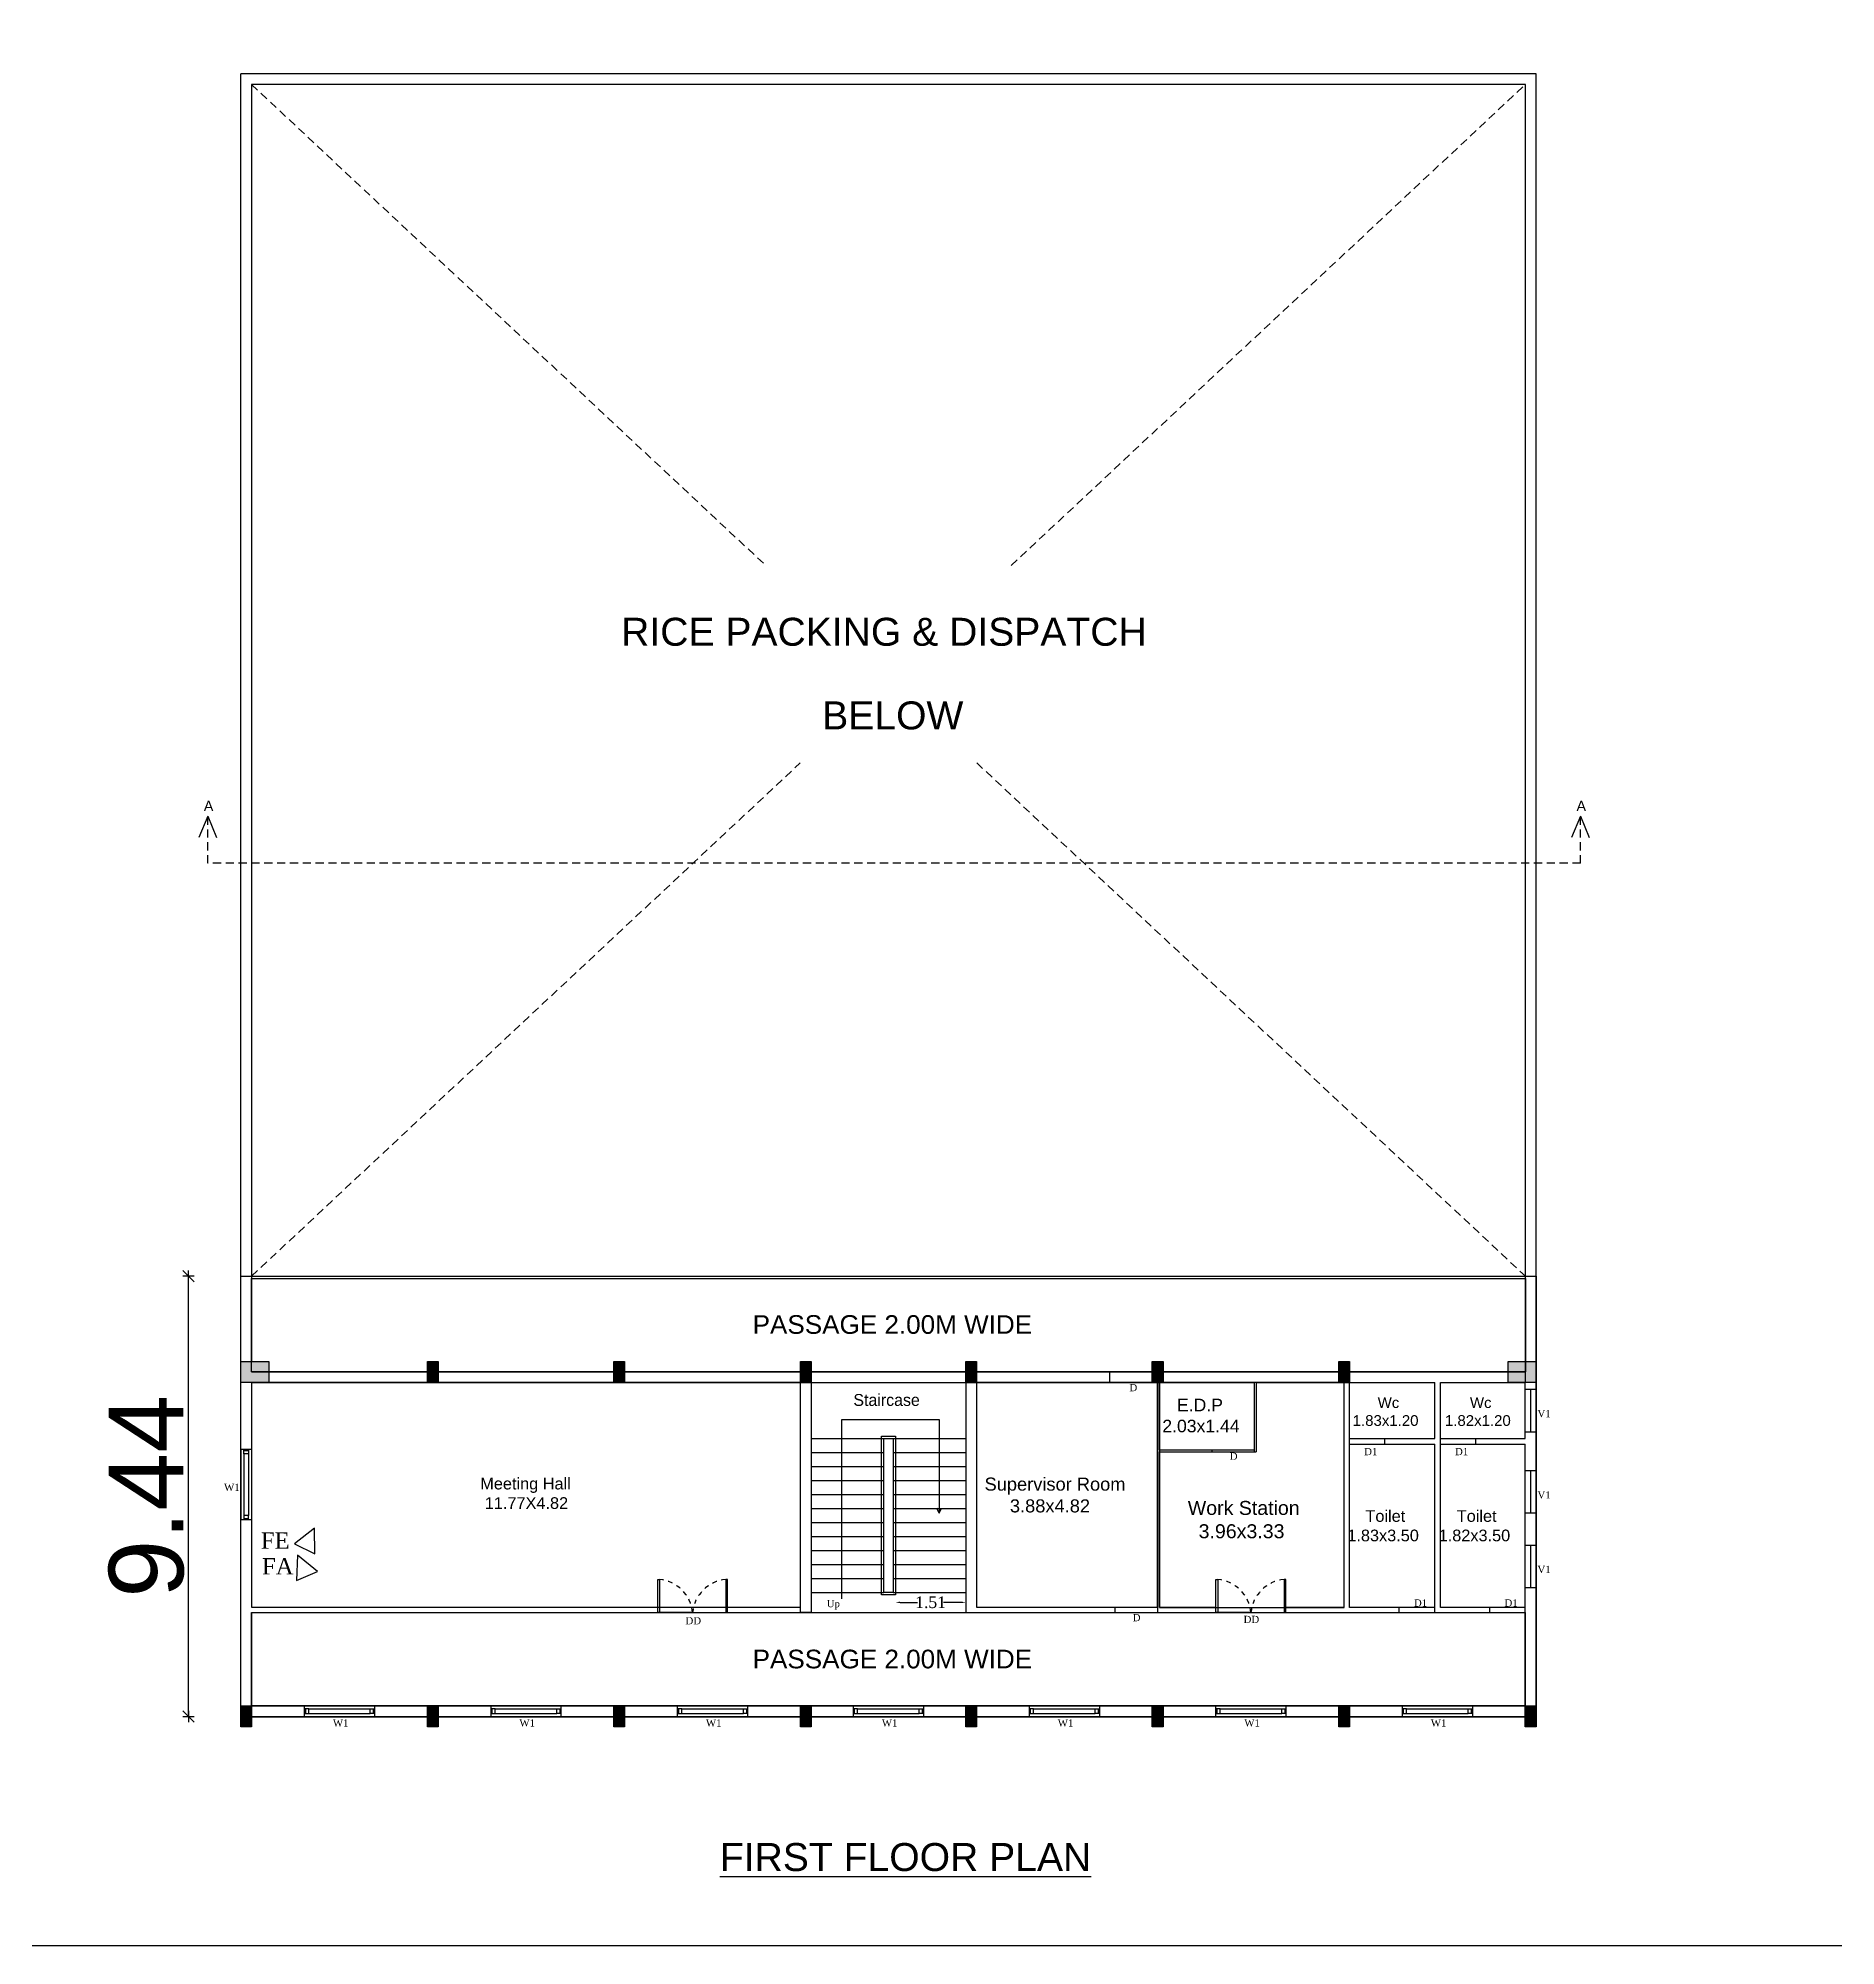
# Model space of a CAD drawing. Header units: metres. Extents: x 1422408 to 2565053, y 3723 to 80428.
# Drawn here: x 2267671.7 to 2267710.24, y 4174.05 to 4214.95 of the extents above; entities that cross this region are included whole.
import ezdxf

# ---------------------------------------------------------------- set-up
doc = ezdxf.new("R2010")
doc.units = ezdxf.units.M
doc.header["$LTSCALE"] = 3.5
doc.header["$MEASUREMENT"] = 0
doc.linetypes.add('HIDDEN', pattern=[0.375, 0.25, -0.125])
doc.layers.get('0').update_dxf_attribs({"linetype": 'CONTINUOUS'})
doc.layers.get('DEFPOINTS').update_dxf_attribs({"linetype": 'CONTINUOUS'})
for name, color, linetype in [('BLK_1_FLR_1_AC_ROOM_1', 117, 'CONTINUOUS'), ('BLK_1_FLR_1_AC_ROOM_2', 117, 'CONTINUOUS'), ('BLK_1_FLR_1_AC_ROOM_3', 117, 'CONTINUOUS'), ('BLK_1_FLR_1_BLT_UP_AREA', 1, 'CONTINUOUS'), ('BLK_1_FLR_1_EXIT_WIDTH_STAIR', 1, 'CONTINUOUS'), ('PATH_WAY', 4, 'CONTINUOUS')]:
    doc.layers.add(name, color=color, linetype=linetype)
doc.styles.add('ANAND', font='times.ttf')
doc.styles.add('ROOM TEXT 10.5', font='swisse.ttf')
doc.styles.add('style1', font='arial.ttf', dxfattribs={"height": 0.28})
doc.styles.add('style1jaya', font='times.ttf')
doc.styles.add('TEXT', font='stylu.ttf')
doc.dimstyles.new('STANDARD$0', dxfattribs={"dimtxt": 0.25, "dimasz": 0.1, "dimexe": 2, "dimexo": 2, "dimgap": 0, "dimtad": 0, "dimzin": 0, "dimdsep": 46, "dimtxsty": 'ANAND', "dimcen": 0.0625, "dimdle": 2.5, "dimse1": 1, "dimse2": 1, "dimclrd": 2, "dimclre": 9, "dimadec": 0, "dimazin": 0, "dimtfac": 1, "dimtix": 1, "dimtofl": 0, "dimtmove": 2, "dimatfit": 3, "dimldrblk": 'OBLIQUE', "dimfxl": 0, "dimtolj": 1, "dimtzin": 0, "dimarcsym": 0})

# ---------------------------------------------------------------- blocks, each defined once
blk = doc.blocks.new('ER')
for p, q in [((-3, -3), (3, 3)), ((-3, 0), (3, 0)), ((0, -3), (0, 3))]:
    blk.add_line(p, q)
blk = doc.blocks.new('*D674')
at = {"lineweight": -2, "ltscale": 0.05}
blk.add_line((2267674.92, 4179.005), (2267674.92, 4188.364), dxfattribs=at)
at = {"layer": 'DEFPOINTS', "color": 0, "ltscale": 0.05}
for p in [(2267674.92, 4188.404), (2267676.043, 4188.404), (2267676.043, 4178.965)]:
    blk.add_point(p, dxfattribs=at)
at = {"lineweight": -2, "ltscale": 0.05, "xscale": 0.04, "yscale": 0.04, "zscale": 0.04}
for p, rotation in [((2267674.92, 4188.404), 90), ((2267674.92, 4178.965), 270)]:
    blk.add_blockref('ER', p, dxfattribs=dict(at, rotation=rotation))
at = {"color": 0, "ltscale": 0.05, "insert": (2267674.023, 4183.684), "char_height": 0.28, "attachment_point": 5, "rotation": 90, "style": 'style1'}
blk.add_mtext('\\A1;{\\H5.7143x;9.44}', dxfattribs=at)
blk = doc.blocks.new('_DOT')
at = {"color": 0, "linetype": 'ByBlock'}
blk.add_line((-0.5, 0), (-1, 0), dxfattribs=at)
at = {"color": 0, "linetype": 'ByBlock', "const_width": 0.5}
blk.add_lwpolyline([(-0.25, 0, 1), (0.25, 0, 1)], format="xyb", close=True, dxfattribs=at)
blk = doc.blocks.new('*D643')
at = {"layer": 'BLK_1_FLR_1_EXIT_WIDTH_STAIR', "color": 2, "linetype": 'Continuous', "lineweight": -2, "ltscale": 400}
for p, q in [((2267690.178, 4181.411), (2267690.553, 4181.411)), ((2267691.486, 4181.411), (2267691.111, 4181.411))]:
    blk.add_line(p, q, dxfattribs=at)
at = {"layer": 'BLK_1_FLR_1_EXIT_WIDTH_STAIR', "color": 2, "ltscale": 400}
for points in [[(2267690.178, 4181.427), (2267690.178, 4181.394), (2267690.078, 4181.411)], [(2267691.486, 4181.427), (2267691.486, 4181.394), (2267691.586, 4181.411)]]:
    blk.add_solid(points, dxfattribs=at)
at = {"layer": 'DEFPOINTS', "color": 0, "ltscale": 400}
for p in [(2267690.078, 4181.625), (2267691.586, 4181.625), (2267691.586, 4181.411)]:
    blk.add_point(p, dxfattribs=at)
at = {"layer": 'BLK_1_FLR_1_EXIT_WIDTH_STAIR', "color": 0, "ltscale": 400, "insert": (2267690.832, 4181.411), "char_height": 0.25, "attachment_point": 5, "style": 'ANAND'}
blk.add_mtext('\\A1;1.51', dxfattribs=at)
blk = doc.blocks.new('_Oblique')
at = {"color": 0, "linetype": 'ByBlock', "lineweight": -2}
blk.add_line((-0.5, -0.5), (0.5, 0.5), dxfattribs=at)

msp = doc.modelspace()

# ---------------------------------------------------------------- hatches: boundary and pattern name
h = msp.add_hatch(color=256)
h.dxf.hatch_style = 1
h.paths.add_polyline_path([(2267676.04346, 4186.57384), (2267676.04346, 4186.12393), (2267676.64334, 4186.12393), (2267676.64334, 4186.57384)])
h = msp.add_hatch(color=256)
h.dxf.hatch_style = 1
h.paths.add_polyline_path([(2267680.04264, 4186.57384), (2267680.04264, 4186.12393), (2267680.2726, 4186.12393), (2267680.2726, 4186.57384)])
h = msp.add_hatch(color=256)
h.dxf.hatch_style = 1
h.paths.add_polyline_path([(2267684.04183, 4186.57384), (2267684.04183, 4186.12393), (2267684.27178, 4186.12393), (2267684.27178, 4186.57384)])
h = msp.add_hatch(color=256)
h.dxf.hatch_style = 1
h.paths.add_polyline_path([(2267688.04101, 4186.57384), (2267688.04101, 4186.12393), (2267688.27097, 4186.12393), (2267688.27097, 4186.57384)])
h = msp.add_hatch(color=256)
h.dxf.hatch_style = 1
h.paths.add_polyline_path([(2267691.58596, 4186.57384), (2267691.58596, 4186.12393), (2267691.81591, 4186.12393), (2267691.81591, 4186.57384)])
h = msp.add_hatch(color=256)
h.dxf.hatch_style = 1
h.paths.add_polyline_path([(2267695.58514, 4186.57384), (2267695.58514, 4186.12393), (2267695.81509, 4186.12393), (2267695.81509, 4186.57384)])
h = msp.add_hatch(color=256)
h.dxf.hatch_style = 1
h.paths.add_polyline_path([(2267699.58432, 4186.57384), (2267699.58432, 4186.12393), (2267699.81428, 4186.12393), (2267699.81428, 4186.57384)])
h = msp.add_hatch(color=256)
h.dxf.hatch_style = 1
h.paths.add_polyline_path([(2267703.21358, 4186.57384), (2267703.21358, 4186.12393), (2267703.81346, 4186.12393), (2267703.81346, 4186.57384)])
h = msp.add_hatch(color=256)
h.dxf.hatch_style = 1
h.paths.add_polyline_path([(2267676.04346, 4179.18994), (2267676.04346, 4178.74003), (2267676.27341, 4178.74003), (2267676.27341, 4179.18994)])
h = msp.add_hatch(color=256)
h.dxf.hatch_style = 1
h.paths.add_polyline_path([(2267680.04264, 4179.18994), (2267680.04264, 4178.74003), (2267680.2726, 4178.74003), (2267680.2726, 4179.18994)])
h = msp.add_hatch(color=256)
h.dxf.hatch_style = 1
h.paths.add_polyline_path([(2267684.04183, 4179.18994), (2267684.04183, 4178.74003), (2267684.27178, 4178.74003), (2267684.27178, 4179.18994)])
h = msp.add_hatch(color=256)
h.dxf.hatch_style = 1
h.paths.add_polyline_path([(2267688.04101, 4179.18994), (2267688.04101, 4178.74003), (2267688.27097, 4178.74003), (2267688.27097, 4179.18994)])
h = msp.add_hatch(color=256)
h.dxf.hatch_style = 1
h.paths.add_polyline_path([(2267691.58596, 4179.18994), (2267691.58596, 4178.74003), (2267691.81591, 4178.74003), (2267691.81591, 4179.18994)])
h = msp.add_hatch(color=256)
h.dxf.hatch_style = 1
h.paths.add_polyline_path([(2267695.58514, 4179.18994), (2267695.58514, 4178.74003), (2267695.81509, 4178.74003), (2267695.81509, 4179.18994)])
h = msp.add_hatch(color=256)
h.dxf.hatch_style = 1
h.paths.add_polyline_path([(2267699.58432, 4179.18994), (2267699.58432, 4178.74003), (2267699.81428, 4178.74003), (2267699.81428, 4179.18994)])
h = msp.add_hatch(color=256)
h.dxf.hatch_style = 1
h.paths.add_polyline_path([(2267703.58351, 4179.18994), (2267703.58351, 4178.74003), (2267703.81346, 4178.74003), (2267703.81346, 4179.18994)])

# ---------------------------------------------------------------- linework, layer by layer
for p, q in [((2267676.04346, 4178.95999), (2267676.04362, 4214.18008)), ((2267703.81362, 4214.18008), (2267676.04362, 4214.18008)), ((2267703.81362, 4180.07411), (2267703.81362, 4214.18008)), ((2267703.58367, 4213.95013), (2267676.27358, 4213.95013)), ((2267676.27358, 4213.95013), (2267676.27358, 4186.57384)), ((2267703.58367, 4186.12393), (2267703.58367, 4213.95013)), ((2267676.27358, 4188.40389), (2267703.58367, 4188.40389)), ((2267676.27358, 4188.35389), (2267703.58367, 4188.35389)), ((2267676.27358, 4186.35389), (2267703.58367, 4186.35389)), ((2267694.67514, 4186.12393), (2267694.67514, 4186.34889)), ((2267676.27341, 4186.12393), (2267676.27341, 4181.30492)), ((2267676.27358, 4186.12393), (2267694.67514, 4186.12393)), ((2267688.04101, 4181.18994), (2267688.04101, 4186.12393)), ((2267688.27097, 4186.12393), (2267691.58596, 4186.12393)), ((2267688.27097, 4186.12393), (2267688.27097, 4181.18994)), ((2267691.58596, 4186.12393), (2267691.58596, 4181.18994)), ((2267691.81591, 4186.12393), (2267691.81591, 4181.30492)), ((2267694.67514, 4186.12393), (2267695.58514, 4186.12393)), ((2267695.58514, 4186.12393), (2267697.77084, 4186.12393)), ((2267695.74255, 4184.68031), (2267695.74255, 4186.12394)), ((2267697.77084, 4186.12394), (2267697.77084, 4184.63785)), ((2267697.8133, 4186.12394), (2267697.8133, 4184.63785)), ((2267697.8133, 4186.12393), (2267701.64178, 4186.12393)), ((2267701.76178, 4186.12393), (2267703.58367, 4186.12393)), ((2267703.58351, 4184.92393), (2267703.58351, 4186.12393)), ((2267688.92533, 4181.4863), (2267688.92533, 4185.33125)), ((2267688.92533, 4185.33125), (2267691.01631, 4185.33125)), ((2267691.01631, 4185.33125), (2267691.01631, 4183.32638)), ((2267688.27097, 4184.92418), (2267689.82848, 4184.92418)), ((2267689.77849, 4181.57486), (2267689.77849, 4184.97417)), ((2267689.77849, 4184.97417), (2267690.07843, 4184.97417)), ((2267689.82848, 4181.62485), (2267689.82848, 4184.92418)), ((2267689.82848, 4184.92418), (2267690.02844, 4184.92418)), ((2267690.02844, 4184.92418), (2267691.58596, 4184.92418)), ((2267690.02844, 4184.92418), (2267690.02844, 4181.62485)), ((2267690.07843, 4184.97417), (2267690.07843, 4181.57486)), ((2267699.81428, 4184.92393), (2267701.64178, 4184.92393)), ((2267699.81428, 4184.80393), (2267701.64178, 4184.80393)), ((2267701.76178, 4184.92393), (2267703.58351, 4184.92393)), ((2267701.76178, 4184.80393), (2267703.58351, 4184.80393)), ((2267703.58351, 4179.18994), (2267703.58351, 4184.80393)), ((2267676.27341, 4184.68595), (2267676.04346, 4184.68595)), ((2267676.10861, 4184.59659), (2267676.10861, 4183.27561)), ((2267676.20826, 4184.59659), (2267676.20826, 4183.27561)), ((2267688.27097, 4184.62424), (2267689.82848, 4184.62424)), ((2267688.27097, 4184.3243), (2267689.82848, 4184.3243)), ((2267690.02844, 4184.62424), (2267691.58596, 4184.62424)), ((2267690.02844, 4184.3243), (2267691.58596, 4184.3243)), ((2267695.74255, 4184.68031), (2267697.77084, 4184.68031)), ((2267695.74255, 4181.30393), (2267695.74255, 4184.63785)), ((2267695.74255, 4184.63785), (2267697.77084, 4184.63785, -0.38038)), ((2267696.86084, 4184.68031, -0.20972), (2267696.86084, 4184.63785, -0.20972)), ((2267697.77084, 4184.63785, -0.20972), (2267697.8133, 4184.63785, -0.20972)), ((2267688.27097, 4184.02436), (2267689.82848, 4184.02436)), ((2267690.02844, 4184.02436), (2267691.58596, 4184.02436)), ((2267688.27097, 4183.72442), (2267689.82848, 4183.72442)), ((2267690.02844, 4183.72442), (2267691.58596, 4183.72442)), ((2267676.04346, 4183.18626), (2267676.27341, 4183.18626)), ((2267688.27097, 4183.42448), (2267689.82848, 4183.42448)), ((2267688.27097, 4183.12455), (2267689.82848, 4183.12455)), ((2267690.02844, 4183.42448), (2267691.58596, 4183.42448)), ((2267690.02844, 4183.12455), (2267691.58596, 4183.12455)), ((2267691.01631, 4183.32638), (2267690.96448, 4183.42997)), ((2267691.01631, 4183.32638), (2267691.06814, 4183.42997)), ((2267688.27097, 4182.82461), (2267689.82848, 4182.82461)), ((2267690.02844, 4182.82461), (2267691.58596, 4182.82461)), ((2267688.27097, 4182.52467), (2267689.82848, 4182.52467)), ((2267690.02844, 4182.52467), (2267691.58596, 4182.52467)), ((2267688.27097, 4182.22473), (2267689.82848, 4182.22473)), ((2267688.27097, 4181.92479), (2267689.82848, 4181.92479)), ((2267690.02844, 4182.22473), (2267691.58596, 4182.22473)), ((2267690.02844, 4181.92479), (2267691.58596, 4181.92479)), ((2267688.27097, 4181.62485), (2267689.82848, 4181.62485)), ((2267690.07843, 4181.57486), (2267689.77849, 4181.57486)), ((2267690.02844, 4181.62485), (2267689.82848, 4181.62485)), ((2267690.02844, 4181.62485), (2267691.58596, 4181.62485)), ((2267676.27341, 4181.30492), (2267684.97997, 4181.30492)), ((2267676.27341, 4181.18994), (2267676.27341, 4179.19629)), ((2267676.27341, 4181.18994), (2267684.97997, 4181.18994)), ((2267684.97997, 4181.18994), (2267684.97997, 4181.30492)), ((2267686.47966, 4181.30492), (2267688.04101, 4181.30492)), ((2267686.47966, 4181.18994), (2267686.47966, 4181.30492)), ((2267686.47966, 4181.18994), (2267688.04101, 4181.18994)), ((2267688.27097, 4181.18994), (2267688.04101, 4181.18994)), ((2267691.58596, 4181.18994), (2267691.81591, 4181.18994)), ((2267691.81591, 4181.30492), (2267695.70009, 4181.30492)), ((2267691.81591, 4181.18994), (2267696.94986, 4181.18994)), ((2267694.79009, 4181.18994), (2267694.79009, 4181.29992)), ((2267695.74255, 4181.30492), (2267696.94986, 4181.30492)), ((2267696.94986, 4181.18994), (2267696.94986, 4181.30492)), ((2267698.44956, 4181.30492), (2267699.69928, 4181.30492)), ((2267698.44956, 4181.18994), (2267698.44956, 4181.30492)), ((2267698.44956, 4181.18994), (2267703.58351, 4181.18994)), ((2267699.81428, 4181.30492), (2267701.64178, 4181.30492)), ((2267701.76178, 4181.30492), (2267703.58351, 4181.30492)), ((2267703.81346, 4178.96634), (2267703.81346, 4180.07411)), ((2267676.27341, 4179.18994), (2267681.40737, 4179.18994)), ((2267677.40818, 4178.95999), (2267677.40818, 4179.18994)), ((2267677.49754, 4179.12479), (2267678.81852, 4179.12479)), ((2267677.49754, 4179.02514), (2267678.81852, 4179.02514)), ((2267678.90788, 4179.18994), (2267678.90788, 4178.95999)), ((2267680.2726, 4179.18994), (2267696.94986, 4179.18994)), ((2267681.40737, 4178.95999), (2267681.40737, 4179.18994)), ((2267681.49673, 4179.12479), (2267682.8177, 4179.12479)), ((2267681.49673, 4179.02514), (2267682.8177, 4179.02514)), ((2267682.90706, 4179.18994), (2267682.90706, 4178.95999)), ((2267685.40655, 4178.95999), (2267685.40655, 4179.18994)), ((2267685.49591, 4179.12479), (2267686.81688, 4179.12479)), ((2267685.49591, 4179.02514), (2267686.81688, 4179.02514)), ((2267686.90624, 4179.18994), (2267686.90624, 4178.95999)), ((2267689.17861, 4178.95999), (2267689.17861, 4179.18994)), ((2267689.26797, 4179.12479), (2267690.58895, 4179.12479)), ((2267689.26797, 4179.02514), (2267690.58895, 4179.02514)), ((2267690.67831, 4179.18994), (2267690.67831, 4178.95999)), ((2267692.95068, 4178.95999), (2267692.95068, 4179.18994)), ((2267693.04004, 4179.12479), (2267694.36101, 4179.12479)), ((2267693.04004, 4179.02514), (2267694.36101, 4179.02514)), ((2267694.45037, 4179.18994), (2267694.45037, 4178.95999)), ((2267695.81509, 4179.18994), (2267703.58351, 4179.18994)), ((2267696.94986, 4178.95999), (2267696.94986, 4179.18994)), ((2267697.03922, 4179.12479), (2267698.3602, 4179.12479)), ((2267697.03922, 4179.02514), (2267698.3602, 4179.02514)), ((2267698.44956, 4179.18994), (2267698.44956, 4178.95999)), ((2267700.94905, 4178.95999), (2267700.94905, 4179.18994)), ((2267701.0384, 4179.12479), (2267702.35938, 4179.12479)), ((2267701.0384, 4179.02514), (2267702.35938, 4179.02514)), ((2267702.44874, 4179.18994), (2267702.44874, 4178.95999)), ((2267676.04346, 4178.95999), (2267703.81346, 4178.95999))]:
    msp.add_line(p, q)
at = {"ltscale": 0.05}
for p, q in [((2267675.33753, 4198.26531), (2267675.14478, 4197.80683)), ((2267675.33753, 4198.26531), (2267675.52333, 4197.80882)), ((2267704.76925, 4198.26531), (2267704.57649, 4197.80683)), ((2267704.76925, 4198.26531), (2267704.95505, 4197.80882)), ((2267703.58351, 4185.97893), (2267703.81346, 4185.97893)), ((2267703.69848, 4185.06893), (2267703.69848, 4185.97893)), ((2267699.81428, 4184.80393), (2267699.81428, 4184.92393)), ((2267700.57428, 4184.80393), (2267700.57428, 4184.92393)), ((2267701.76178, 4184.80393), (2267701.76178, 4184.92393)), ((2267702.52178, 4184.80393), (2267702.52178, 4184.92393)), ((2267703.58351, 4185.06893), (2267703.81346, 4185.06893)), ((2267703.58351, 4184.23692), (2267703.81346, 4184.23692)), ((2267703.69848, 4183.32692), (2267703.69848, 4184.23692)), ((2267703.58351, 4183.32692), (2267703.81346, 4183.32692)), ((2267703.58351, 4182.63964), (2267703.81346, 4182.63964)), ((2267703.69848, 4181.72964), (2267703.69848, 4182.63964)), ((2267703.58351, 4181.72964), (2267703.81346, 4181.72964)), ((2267695.70009, 4181.30492), (2267695.70009, 4181.18994)), ((2267700.88178, 4181.18492), (2267700.88178, 4181.30492)), ((2267701.64178, 4181.18492), (2267701.64178, 4181.30492)), ((2267702.82351, 4181.18492), (2267702.82351, 4181.30492)), ((2267703.58351, 4181.18492), (2267703.58351, 4181.30492))]:
    msp.add_line(p, q, dxfattribs=at)
at = {"linetype": 'HIDDEN', "ltscale": 0.2}
for p, q in [((2267675.33753, 4197.25767), (2267675.33753, 4198.26531)), ((2267704.76925, 4197.25767), (2267704.76925, 4198.26531)), ((2267704.76925, 4197.25767), (2267675.33753, 4197.25767))]:
    msp.add_line(p, q, dxfattribs=at)
at = {"ltscale": 0.05}
msp.add_lwpolyline([(2267633.1525, 4257.12998), (2267780.2875, 4257.12998), (2267780.2875, 4174.04688), (2267633.1525, 4174.04688)], close=True, dxfattribs=at)
at = {"linetype": 'HIDDEN', "ltscale": 0.2}
for points in [[(2267676.27358, 4213.95013), (2267687.29746, 4203.63824)], [(2267692.55979, 4203.63824), (2267703.58367, 4213.95013)], [(2267676.27358, 4188.40389), (2267688.0373, 4199.40784)], [(2267691.81994, 4199.40784), (2267703.58367, 4188.40389)]]:
    msp.add_lwpolyline(points, dxfattribs=at)
at = {"linetype": 'ByBlock', "ltscale": 0.1}
for points in [[(2267676.04346, 4186.12393), (2267676.04346, 4186.57384), (2267676.64334, 4186.57384), (2267676.64334, 4186.12393)], [(2267680.04264, 4186.57384), (2267680.2726, 4186.57384), (2267680.2726, 4186.12393), (2267680.04264, 4186.12393)], [(2267684.04183, 4186.57384), (2267684.27178, 4186.57384), (2267684.27178, 4186.12393), (2267684.04183, 4186.12393)], [(2267688.04101, 4186.57384), (2267688.27097, 4186.57384), (2267688.27097, 4186.12393), (2267688.04101, 4186.12393)], [(2267691.58596, 4186.57384), (2267691.81591, 4186.57384), (2267691.81591, 4186.12393), (2267691.58596, 4186.12393)], [(2267695.58514, 4186.57384), (2267695.81509, 4186.57384), (2267695.81509, 4186.12393), (2267695.58514, 4186.12393)], [(2267699.58432, 4186.57384), (2267699.81428, 4186.57384), (2267699.81428, 4186.12393), (2267699.58432, 4186.12393)], [(2267703.21358, 4186.12393), (2267703.21358, 4186.57384), (2267703.81346, 4186.57384), (2267703.81346, 4186.12393)], [(2267676.04346, 4179.18994), (2267676.27341, 4179.18994), (2267676.27341, 4178.74003), (2267676.04346, 4178.74003)], [(2267680.04264, 4179.18994), (2267680.2726, 4179.18994), (2267680.2726, 4178.74003), (2267680.04264, 4178.74003)], [(2267684.04183, 4179.18994), (2267684.27178, 4179.18994), (2267684.27178, 4178.74003), (2267684.04183, 4178.74003)], [(2267688.04101, 4179.18994), (2267688.27097, 4179.18994), (2267688.27097, 4178.74003), (2267688.04101, 4178.74003)], [(2267691.58596, 4179.18994), (2267691.81591, 4179.18994), (2267691.81591, 4178.74003), (2267691.58596, 4178.74003)], [(2267695.58514, 4179.18994), (2267695.81509, 4179.18994), (2267695.81509, 4178.74003), (2267695.58514, 4178.74003)], [(2267699.58432, 4179.18994), (2267699.81428, 4179.18994), (2267699.81428, 4178.74003), (2267699.58432, 4178.74003)], [(2267703.58351, 4179.18994), (2267703.81346, 4179.18994), (2267703.81346, 4178.74003), (2267703.58351, 4178.74003)]]:
    msp.add_lwpolyline(points, close=True, dxfattribs=at)
for points in [[(2267695.70009, 4186.12393), (2267695.70009, 4181.30492)], [(2267699.69928, 4181.30393), (2267699.69928, 4186.12393)], [(2267699.81428, 4184.92393), (2267699.81428, 4186.12393)], [(2267701.64178, 4184.92393), (2267701.64178, 4186.12393)], [(2267701.76178, 4184.92393), (2267701.76178, 4186.12393)], [(2267699.81428, 4181.30393), (2267699.81428, 4184.80393)], [(2267701.64178, 4181.30393), (2267701.64178, 4184.80393)], [(2267701.76178, 4181.30393), (2267701.76178, 4184.80393)]]:
    msp.add_lwpolyline(points)
at = {"ltscale": 250}
for points in [[(2267676.04346, 4184.68595), (2267676.04346, 4183.18626)], [(2267676.27341, 4184.68595), (2267676.27341, 4183.18626)], [(2267703.81362, 4184.68595), (2267703.81362, 4183.18626)], [(2267684.97997, 4181.18994), (2267684.97997, 4181.90032), (2267684.9997, 4181.90032), (2267685.01944, 4181.90032), (2267685.01944, 4181.18994), (2267684.97997, 4181.18994)], [(2267686.47966, 4181.18994), (2267686.47966, 4181.90032), (2267686.45993, 4181.90032), (2267686.4402, 4181.90032), (2267686.4402, 4181.18994), (2267686.47966, 4181.18994)], [(2267696.94986, 4181.18994), (2267696.94986, 4181.90032), (2267696.96959, 4181.90032), (2267696.98933, 4181.90032), (2267696.98933, 4181.18994), (2267696.94986, 4181.18994)], [(2267698.44956, 4181.18994), (2267698.44956, 4181.90032), (2267698.42982, 4181.90032), (2267698.41009, 4181.90032), (2267698.41009, 4181.18994), (2267698.44956, 4181.18994)], [(2267685.72982, 4181.18994), (2267685.01944, 4181.18994)], [(2267685.72982, 4181.18994), (2267686.4402, 4181.18994)], [(2267697.69971, 4181.18994), (2267696.98933, 4181.18994)], [(2267697.69971, 4181.18994), (2267698.41009, 4181.18994)], [(2267692.95068, 4179.18994), (2267694.45037, 4179.18994)], [(2267692.95068, 4178.95999), (2267694.45037, 4178.95999)]]:
    msp.add_lwpolyline(points, dxfattribs=at)
for points in [[(2267676.20826, 4184.68595), (2267676.20826, 4184.66813), (2267676.10861, 4184.66813), (2267676.10861, 4184.68595)], [(2267676.10861, 4184.66813), (2267676.20826, 4184.66813), (2267676.20826, 4184.59659), (2267676.10861, 4184.59659)], [(2267676.10861, 4183.20407), (2267676.20826, 4183.20407), (2267676.20826, 4183.27561), (2267676.10861, 4183.27561)], [(2267676.20826, 4183.18626), (2267676.20826, 4183.20407), (2267676.10861, 4183.20407), (2267676.10861, 4183.18626)], [(2267692.95068, 4179.02514), (2267692.9685, 4179.02514), (2267692.9685, 4179.12479), (2267692.95068, 4179.12479)], [(2267692.9685, 4179.12479), (2267692.9685, 4179.02514), (2267693.04004, 4179.02514), (2267693.04004, 4179.12479)], [(2267694.43255, 4179.12479), (2267694.43255, 4179.02514), (2267694.36101, 4179.02514), (2267694.36101, 4179.12479)], [(2267694.45037, 4179.02514), (2267694.43255, 4179.02514), (2267694.43255, 4179.12479), (2267694.45037, 4179.12479)]]:
    msp.add_lwpolyline(points, close=True)
at = {"const_width": 0.00256}
for points in [[(2267676.15844, 4184.59659), (2267676.15844, 4183.27561)], [(2267693.04004, 4179.07496), (2267694.36101, 4179.07496)]]:
    msp.add_lwpolyline(points, dxfattribs=at)
at = {"ltscale": 0.05}
for points in [[(2267677.63274, 4182.44791), (2267677.62298, 4183.00148), (2267677.19402, 4182.66333), (2267677.63274, 4182.44791)], [(2267677.68632, 4182.07462), (2267677.25841, 4182.42594), (2267677.23794, 4181.88011), (2267677.68632, 4182.07462)]]:
    msp.add_lwpolyline(points, dxfattribs=at)
at = {"ltscale": 250, "elevation": 0}
for points in [[(2267677.40818, 4179.18994), (2267678.90788, 4179.18994)], [(2267681.40737, 4179.18994), (2267682.90706, 4179.18994)], [(2267685.40655, 4179.18994), (2267686.90624, 4179.18994)], [(2267689.17861, 4179.18994), (2267690.67831, 4179.18994)], [(2267696.94986, 4179.18994), (2267698.44956, 4179.18994)], [(2267700.94905, 4179.18994), (2267702.44874, 4179.18994)], [(2267677.40818, 4178.95999), (2267678.90788, 4178.95999)], [(2267681.40737, 4178.95999), (2267682.90706, 4178.95999)], [(2267685.40655, 4178.95999), (2267686.90624, 4178.95999)], [(2267689.17861, 4178.96634), (2267690.67831, 4178.96634)], [(2267696.94986, 4178.95999), (2267698.44956, 4178.95999)], [(2267700.94905, 4178.95999), (2267702.44874, 4178.95999)]]:
    msp.add_lwpolyline(points, dxfattribs=at)
at = {"elevation": 0}
for points in [[(2267677.40818, 4179.02514), (2267677.426, 4179.02514), (2267677.426, 4179.12479), (2267677.40818, 4179.12479)], [(2267677.426, 4179.12479), (2267677.426, 4179.02514), (2267677.49754, 4179.02514), (2267677.49754, 4179.12479)], [(2267678.89006, 4179.12479), (2267678.89006, 4179.02514), (2267678.81852, 4179.02514), (2267678.81852, 4179.12479)], [(2267678.90788, 4179.02514), (2267678.89006, 4179.02514), (2267678.89006, 4179.12479), (2267678.90788, 4179.12479)], [(2267681.40737, 4179.02514), (2267681.42518, 4179.02514), (2267681.42518, 4179.12479), (2267681.40737, 4179.12479)], [(2267681.42518, 4179.12479), (2267681.42518, 4179.02514), (2267681.49673, 4179.02514), (2267681.49673, 4179.12479)], [(2267682.88924, 4179.12479), (2267682.88924, 4179.02514), (2267682.8177, 4179.02514), (2267682.8177, 4179.12479)], [(2267682.90706, 4179.02514), (2267682.88924, 4179.02514), (2267682.88924, 4179.12479), (2267682.90706, 4179.12479)], [(2267685.40655, 4179.02514), (2267685.42437, 4179.02514), (2267685.42437, 4179.12479), (2267685.40655, 4179.12479)], [(2267685.42437, 4179.12479), (2267685.42437, 4179.02514), (2267685.49591, 4179.02514), (2267685.49591, 4179.12479)], [(2267686.88843, 4179.12479), (2267686.88843, 4179.02514), (2267686.81688, 4179.02514), (2267686.81688, 4179.12479)], [(2267686.90624, 4179.02514), (2267686.88843, 4179.02514), (2267686.88843, 4179.12479), (2267686.90624, 4179.12479)], [(2267689.17861, 4179.02514), (2267689.19643, 4179.02514), (2267689.19643, 4179.12479), (2267689.17861, 4179.12479)], [(2267689.19643, 4179.12479), (2267689.19643, 4179.02514), (2267689.26797, 4179.02514), (2267689.26797, 4179.12479)], [(2267690.66049, 4179.12479), (2267690.66049, 4179.02514), (2267690.58895, 4179.02514), (2267690.58895, 4179.12479)], [(2267690.67831, 4179.02514), (2267690.66049, 4179.02514), (2267690.66049, 4179.12479), (2267690.67831, 4179.12479)], [(2267696.94986, 4179.02514), (2267696.96768, 4179.02514), (2267696.96768, 4179.12479), (2267696.94986, 4179.12479)], [(2267696.96768, 4179.12479), (2267696.96768, 4179.02514), (2267697.03922, 4179.02514), (2267697.03922, 4179.12479)], [(2267698.43174, 4179.12479), (2267698.43174, 4179.02514), (2267698.3602, 4179.02514), (2267698.3602, 4179.12479)], [(2267698.44956, 4179.02514), (2267698.43174, 4179.02514), (2267698.43174, 4179.12479), (2267698.44956, 4179.12479)], [(2267700.94905, 4179.02514), (2267700.96686, 4179.02514), (2267700.96686, 4179.12479), (2267700.94905, 4179.12479)], [(2267700.96686, 4179.12479), (2267700.96686, 4179.02514), (2267701.0384, 4179.02514), (2267701.0384, 4179.12479)], [(2267702.43092, 4179.12479), (2267702.43092, 4179.02514), (2267702.35938, 4179.02514), (2267702.35938, 4179.12479)], [(2267702.44874, 4179.02514), (2267702.43092, 4179.02514), (2267702.43092, 4179.12479), (2267702.44874, 4179.12479)]]:
    msp.add_lwpolyline(points, close=True, dxfattribs=at)
at = {"const_width": 0.00256, "elevation": 0}
for points in [[(2267677.49754, 4179.07496), (2267678.81852, 4179.07496)], [(2267681.49673, 4179.07496), (2267682.8177, 4179.07496)], [(2267685.49591, 4179.07496), (2267686.81688, 4179.07496)], [(2267689.26797, 4179.07496), (2267690.58895, 4179.07496)], [(2267697.03922, 4179.07496), (2267698.3602, 4179.07496)], [(2267701.0384, 4179.07496), (2267702.35938, 4179.07496)]]:
    msp.add_lwpolyline(points, dxfattribs=at)
at = {"linetype": 'HIDDEN', "ltscale": 0.05}
for centre, start, end in [((2267684.95163, 4181.12214), 4.979679, 85.020321), ((2267686.508, 4181.12214), 94.979679, 175.020321), ((2267696.92152, 4181.12214), 4.979679, 85.020321), ((2267698.47789, 4181.12214), 94.979679, 175.020321)]:
    msp.add_arc(centre, 0.78113, start, end, dxfattribs=at)
at = {"layer": 'BLK_1_FLR_1_AC_ROOM_1', "color": 3, "ltscale": 400}
msp.add_lwpolyline([(2267676.27341, 4181.30492), (2267688.04101, 4181.30492), (2267688.04101, 4186.12393), (2267676.27341, 4186.12393)], close=True, dxfattribs=at)
at = {"layer": 'BLK_1_FLR_1_AC_ROOM_2', "color": 3, "ltscale": 400}
msp.add_lwpolyline([(2267691.81591, 4181.30492), (2267695.70009, 4181.30492), (2267695.70009, 4186.12393), (2267691.81591, 4186.12393)], close=True, dxfattribs=at)
at = {"layer": 'BLK_1_FLR_1_AC_ROOM_3', "color": 3, "ltscale": 400}
msp.add_lwpolyline([(2267695.74255, 4181.30393), (2267699.69928, 4181.30393), (2267699.69928, 4186.12393), (2267695.74255, 4186.12393)], close=True, dxfattribs=at)
at = {"layer": 'BLK_1_FLR_1_BLT_UP_AREA', "color": 45, "ltscale": 0.05}
msp.add_lwpolyline([(2267676.0435, 4188.40389), (2267703.81346, 4188.40389), (2267703.81346, 4178.95999), (2267676.0435, 4178.95999)], close=True, dxfattribs=at)
at = {"layer": 'PATH_WAY', "ltscale": 400}
for points in [[(2267676.27358, 4188.35389), (2267703.58367, 4188.35389), (2267703.58367, 4186.35389), (2267676.27358, 4186.35389)], [(2267676.27341, 4181.18994), (2267703.58351, 4181.18994), (2267703.58351, 4179.18994), (2267676.27341, 4179.18994)]]:
    msp.add_lwpolyline(points, close=True, dxfattribs=at)

# ---------------------------------------------------------------- texts
at = {"ltscale": 0.22, "style": 'ROOM TEXT 10.5'}
for s, height, p in [('RICE PACKING & DISPATCH', 0.6, (2267684.19667, 4201.91909)), ('BELOW', 0.6, (2267688.50731, 4200.12617)), ('PASSAGE 2.00M WIDE', 0.4, (2267687.01581, 4187.16761)), ('PASSAGE 2.00M WIDE', 0.4, (2267687.01581, 4179.99567)), ('%%UFIRST FLOOR PLAN', 0.6, (2267686.31359, 4175.65084))]:
    msp.add_text(s, height=height, dxfattribs=at).set_placement(p)
at = {"ltscale": 0.5, "style": 'ROOM TEXT 10.5'}
for p in [(2267675.24842, 4198.37517), (2267704.68014, 4198.37517)]:
    msp.add_text('A', height=0.22056, dxfattribs=at).set_placement(p)
for s, height, style, p in [('D', 0.1533, 'style1jaya', (2267695.09486, 4185.93688)), ('Staircase', 0.255503, 'TEXT', (2267689.17629, 4185.62202)), ('V1', 0.153302, 'style1jaya', (2267703.84382, 4185.37981)), ('D1', 0.153302, 'style1jaya', (2267700.12791, 4184.56617)), ('D1', 0.153302, 'style1jaya', (2267702.07541, 4184.56617)), ('D', 0.1533, 'style1jaya', (2267697.24587, 4184.46715)), ('W1', 0.153302, 'style1jaya', (2267675.68309, 4183.80039)), ('V1', 0.153302, 'style1jaya', (2267703.84382, 4183.6378)), ('FE', 0.349929, 'style1jaya', (2267676.4719, 4182.56096)), ('FA', 0.349929, 'style1jaya', (2267676.49732, 4182.00892)), ('V1', 0.153302, 'style1jaya', (2267703.84382, 4182.04052)), ('Up', 0.153302, 'style1jaya', (2267688.60457, 4181.30676)), ('D1', 0.153302, 'style1jaya', (2267701.19541, 4181.32168)), ('D1', 0.153302, 'style1jaya', (2267703.13715, 4181.32168)), ('DD', 0.153302, 'style1jaya', (2267685.57676, 4180.93984)), ('D', 0.1533, 'style1jaya', (2267695.16556, 4181.00587)), ('DD', 0.153302, 'style1jaya', (2267697.54307, 4180.96872)), ('W1', 0.153302, 'style1jaya', (2267678.01621, 4178.7493)), ('W1', 0.153302, 'style1jaya', (2267682.01539, 4178.7493)), ('W1', 0.153302, 'style1jaya', (2267686.01457, 4178.7493)), ('W1', 0.153302, 'style1jaya', (2267689.78664, 4178.7493)), ('W1', 0.153302, 'style1jaya', (2267693.5587, 4178.7493)), ('W1', 0.153302, 'style1jaya', (2267697.55789, 4178.7493)), ('W1', 0.153302, 'style1jaya', (2267701.55707, 4178.7493))]:
    msp.add_text(s, height=height, dxfattribs=dict(style=style)).set_placement(p)
at = {"ltscale": 0.22, "attachment_point": 7, "style": 'ROOM TEXT 10.5'}
for s, insert, char_height, width in [('   E.D.P\\P2.03x1.44', (2267695.80028, 4185.05275), 0.27, 3.1348551), ('      Wc\\P1.83x1.20', (2267699.88191, 4185.19073), 0.23, 3.1348551), ('      Wc\\P1.82x1.20', (2267701.86004, 4185.19073), 0.23, 3.1348551), ('Meeting Hall\\P 11.77X4.82', (2267681.17649, 4183.4113), 0.25, 3.1348551), ('Supervisor Room\\P     3.88x4.82', (2267691.98898, 4183.335), 0.28, 4.1469599), ('Work Station\\P  3.96x3.33 ', (2267696.34601, 4182.78116), 0.3, 3.1348551), ('\\pt1;      Toilet\\P\\ptz;  1.83x3.50', (2267699.57282, 4182.71666), 0.25, 3.1348551), ('\\pt1;      Toilet\\P\\ptz;  1.82x3.50', (2267701.53112, 4182.71666), 0.25, 3.1348551)]:
    msp.add_mtext(s, dxfattribs=dict(at, insert=insert, char_height=char_height, width=width))

# ---------------------------------------------------------------- dimensions: what is measured, and where the dimension line sits
at = {"color": 1, "ltscale": 0.05}
dim = msp.add_aligned_dim(p1=(2267676.04346, 4178.96499), p2=(2267676.04346, 4188.40389), distance=1.12337, text='{\\H5.7143x;9.44}', dimstyle='STANDARD$0', override={"dimtxt": 0.28, "dimasz": 0.04, "dimgap": 0.08, "dimtad": 2, "dimtxsty": 'style1', "dimblk": 'ER', "dimsd1": 0, "dimsd2": 0, "dimclrd": 256, "dimldrblk": 'DOT', "dimfxl": 0.18, "dimfxlon": 1, "dimarcsym": 1}, dxfattribs=at)
dim.commit()
dim.dimension.update_dxf_attribs({"geometry": '*D674', "text_midpoint": (2267674.02317, 4183.68444)})
at = {"layer": 'BLK_1_FLR_1_EXIT_WIDTH_STAIR', "ltscale": 400}
dim = msp.add_aligned_dim(p1=(2267690.07843, 4181.62485), p2=(2267691.58596, 4181.62485), distance=-0.2142, dimstyle='STANDARD$0', override={"dimfxl": 0.18}, dxfattribs=at)
dim.commit()
dim.dimension.update_dxf_attribs({"geometry": '*D643', "text_midpoint": (2267690.83219, 4181.41065)})

doc.saveas('drawing.dxf')
